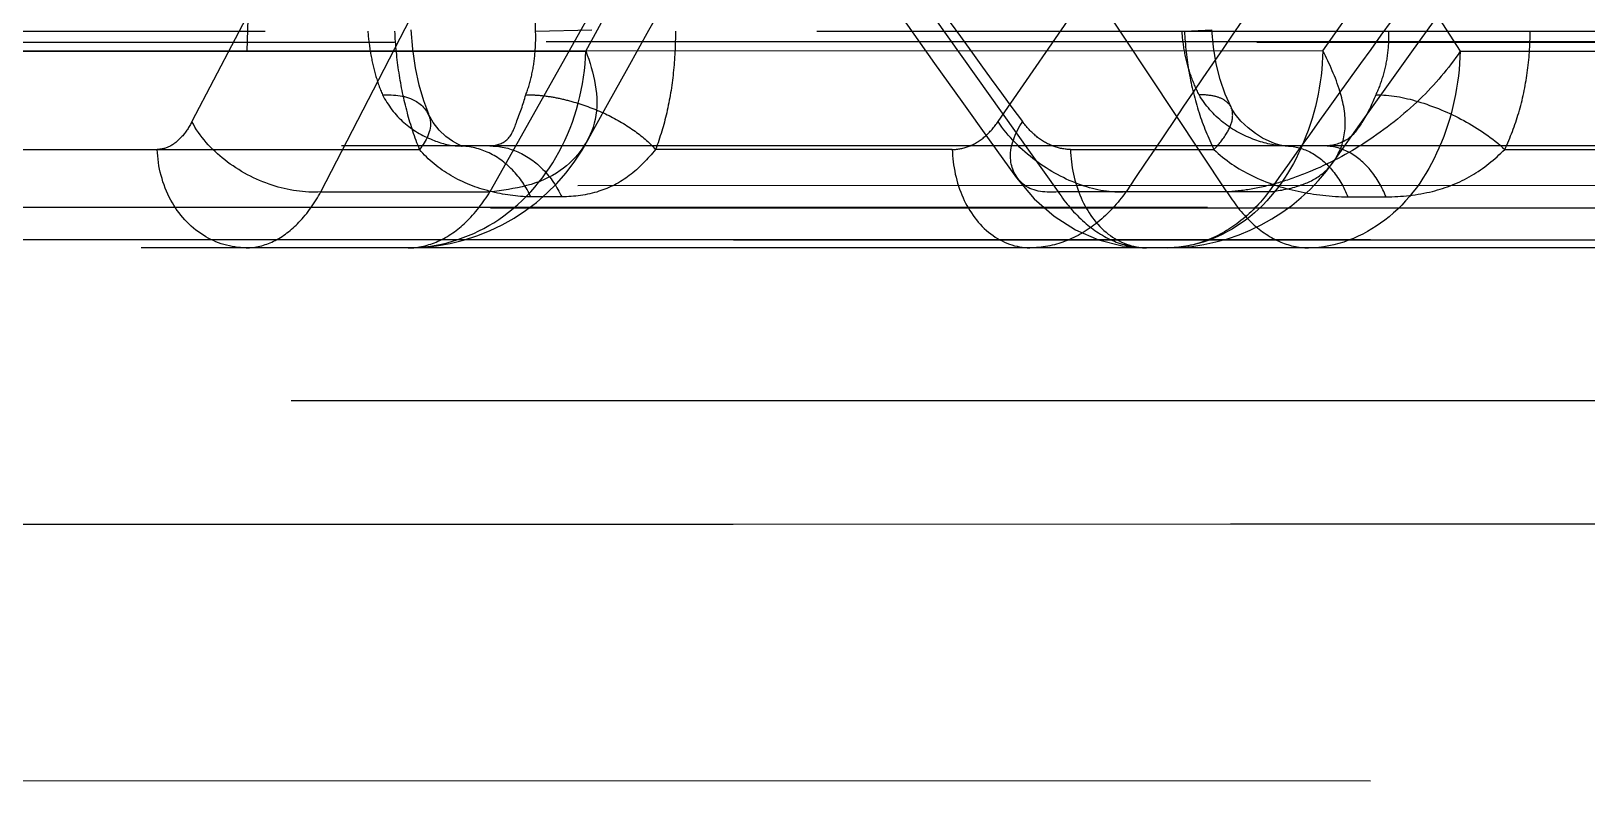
# Model space of a CAD drawing. Header units: millimetres. Extents: x 3819 to 4365, y -2661 to -1889.
# Drawn here: x 4167.185 to 4168.331, y -2173.023 to -2172.47 of the extents above; entities that cross this region are included whole.
import ezdxf

# ---------------------------------------------------------------- set-up
doc = ezdxf.new("R2010")
doc.units = ezdxf.units.MM
doc.header["$LTSCALE"] = 0.1
doc.linetypes.add('HIDDENX2', pattern=[19.05, 12.7, -6.35])
doc.layers.add('HIDDEN', color=8, linetype='HIDDENX2')

msp = doc.modelspace()

# ---------------------------------------------------------------- linework, layer by layer
at = {"layer": 'HIDDEN'}
for p, q in [((4167.3687, -2171.7242), (4167.3442, -2172.4848)), ((4167.5568, -2172.4701), (4167.5541, -2172.1161)), ((4167.5939, -2172.4848), (4167.6852, -2172.3175)), ((4168.1294, -2172.3175), (4168.2374, -2172.4848)), ((4168.2534, -2172.3175), (4168.1362, -2172.4847)), ((4167.3914, -2172.3693), (4167.3038, -2172.5366)), ((4167.8973, -2172.5366), (4168.0129, -2172.3693)), ((4167.3988, -2172.5884), (4167.4851, -2172.4211)), ((4167.6171, -2172.4211), (4167.5232, -2172.5884)), ((4167.8226, -2172.4211), (4167.9415, -2172.5884)), ((4168.0658, -2172.5884), (4167.9546, -2172.4211)), ((4148.7139, -2172.4701), (4170.6678, -2172.4701)), ((4148.9427, -2172.4702), (4169.3362, -2172.4702)), ((4167.5568, -2172.4701), (4167.5983, -2172.4691)), ((4168.0345, -2172.4701), (4168.0546, -2172.4691)), ((4195.5047, -2172.4781), (4148.4585, -2172.4781)), ((4150.9429, -2172.4782), (4187.1331, -2172.4782)), ((4166.9528, -2172.4848), (4167.5939, -2172.4848)), ((4167.3442, -2172.4848), (4167.107, -2172.4847)), ((4168.1362, -2172.4847), (4167.3443, -2172.4848)), ((4168.2374, -2172.4848), (4169.596, -2172.4848)), ((4170.5888, -2172.5546), (4148.6996, -2172.5546)), ((4166.6154, -2172.5572), (4167.4714, -2172.5572)), ((4167.8636, -2172.5572), (4167.6451, -2172.5572)), ((4167.9506, -2172.5572), (4168.0562, -2172.5572)), ((4168.2703, -2172.5572), (4169.9926, -2172.5572)), ((4163.778, -2172.5851), (4169.1732, -2172.5833)), ((4167.3988, -2172.5884), (4167.5232, -2172.5884)), ((4167.5761, -2172.5921), (4167.5533, -2172.5921)), ((4168.0967, -2172.5884), (4167.9415, -2172.5884)), ((4168.1548, -2172.5921), (4168.1829, -2172.5921)), ((4171.8615, -2172.5999), (4161.9889, -2172.5999)), ((4163.7135, -2172.6), (4171.8617, -2172.6001)), ((4171.9815, -2172.6236), (4161.9873, -2172.6236)), ((4161.9874, -2172.6236), (4171.9809, -2172.6236)), ((4170.4413, -2172.6296), (4166.6545, -2172.6296)), ((4181.9819, -2172.7421), (4161.9814, -2172.7421)), ((4167.3571, -2172.8332), (4166.7534, -2172.8332)), ((4167.5478, -2172.8332), (4167.3571, -2172.8332)), ((4167.6374, -2172.8332), (4167.5478, -2172.8332)), ((4167.7022, -2172.8331), (4167.6374, -2172.8332)), ((4168.0685, -2172.833), (4167.7022, -2172.8331)), ((4171.9815, -2173.0226), (4163.3776, -2173.0213))]:
    msp.add_line(p, q, dxfattribs=at)
for points in [[(4167.5946, -2172.5516), (4167.6097, -2172.5242), (4167.6249, -2172.4968), (4167.6402, -2172.4694), (4167.6557, -2172.442), (4167.6712, -2172.4146), (4167.687, -2172.3872)], [(4168.1442, -2172.5663), (4168.1637, -2172.5388), (4168.1834, -2172.5112), (4168.2031, -2172.4837), (4168.2231, -2172.4561), (4168.2431, -2172.4286), (4168.2633, -2172.401)], [(4167.7911, -2172.4096), (4167.8108, -2172.4377), (4167.8305, -2172.4658), (4167.8505, -2172.4939), (4167.8705, -2172.522), (4167.8906, -2172.55), (4167.9109, -2172.578)], [(4167.4781, -2172.5313), (4167.4745, -2172.5213), (4167.4712, -2172.5098), (4167.4685, -2172.4971), (4167.4665, -2172.4835), (4167.4653, -2172.4691)], [(4168.0688, -2172.5261), (4168.0645, -2172.5166), (4168.0608, -2172.5058), (4168.0579, -2172.4942), (4168.0558, -2172.4818), (4168.0546, -2172.4691)], [(4168.1088, -2172.5546), (4168.1079, -2172.5545), (4168.1063, -2172.5543), (4168.1039, -2172.5538), (4168.1007, -2172.5528), (4168.0968, -2172.5512), (4168.092, -2172.5488), (4168.0868, -2172.5455), (4168.0814, -2172.5413), (4168.0761, -2172.5364), (4168.0718, -2172.5313), (4168.0689, -2172.5265)], [(4167.5, -2172.5546), (4167.5022, -2172.5547), (4167.5028, -2172.5548), (4167.5019, -2172.5545), (4167.4995, -2172.5534), (4167.4956, -2172.5511), (4167.4908, -2172.5476), (4167.4858, -2172.5429), (4167.4813, -2172.5373), (4167.4783, -2172.5318)], [(4167.9109, -2172.578), (4167.9239, -2172.5935), (4167.9385, -2172.6063), (4167.9544, -2172.6164), (4167.9713, -2172.6237), (4167.9887, -2172.6281), (4168.0065, -2172.6296)]]:
    msp.add_lwpolyline(points, dxfattribs=at)
for centre, radius, start, end in [((4176.5457, -2166.1878), 10.7142, 215.23627, 216.33902), ((4178.0778, -2179.3365), 12.1355, 145.26042, 146.216), ((4178.3577, -2179.8537), 12.5728, 143.7601, 144.69962), ((4167.463, -2172.4796), 0.15, 270, 332.5775), ((4168.0218, -2172.4796), 0.15, 270, 324.9165)]:
    msp.add_arc(centre, radius, start, end, dxfattribs=at)
for points, knots in [([(4167.4333, -2172.4701), (4167.4337, -2172.4756), (4167.4351, -2172.4866), (4167.4386, -2172.5023), (4167.4421, -2172.5123), (4167.4441, -2172.517)], [0, 0, 0, 0, 0.344888, 0.680874, 1, 1, 1, 1]), ([(4167.4714, -2172.5572), (4167.4678, -2172.5484), (4167.4617, -2172.5298), (4167.4557, -2172.5006), (4167.4537, -2172.4804), (4167.4532, -2172.4701)], [0, 0, 0, 0, 0.318759, 0.654679, 1, 1, 1, 1]), ([(4167.5496, -2172.517), (4167.5514, -2172.5123), (4167.5543, -2172.5023), (4167.5567, -2172.4865), (4167.557, -2172.4756), (4167.5568, -2172.4701)], [0, 0, 0, 0, 0.318333, 0.652846, 1, 1, 1, 1]), ([(4167.6597, -2172.4701), (4167.6598, -2172.4803), (4167.6588, -2172.5005), (4167.654, -2172.5298), (4167.6485, -2172.5484), (4167.6451, -2172.5572)], [0, 0, 0, 0, 0.345864, 0.68154, 1, 1, 1, 1]), ([(4168.0453, -2172.517), (4168.0429, -2172.5123), (4168.0387, -2172.5024), (4168.0345, -2172.4866), (4168.0331, -2172.4757), (4168.0327, -2172.4701)], [0, 0, 0, 0, 0.323753, 0.658057, 1, 1, 1, 1]), ([(4168.0345, -2172.4701), (4168.035, -2172.4804), (4168.0372, -2172.5007), (4168.0445, -2172.53), (4168.0519, -2172.5485), (4168.0562, -2172.5572)], [0, 0, 0, 0, 0.341649, 0.676915, 1, 1, 1, 1]), ([(4168.1848, -2172.4701), (4168.1849, -2172.4756), (4168.1844, -2172.4866), (4168.1812, -2172.5024), (4168.1775, -2172.5123), (4168.1753, -2172.517)], [0, 0, 0, 0, 0.343412, 0.678144, 1, 1, 1, 1]), ([(4168.2703, -2172.5572), (4168.2744, -2172.5485), (4168.2814, -2172.53), (4168.2876, -2172.5007), (4168.289, -2172.4804), (4168.289, -2172.4701)], [0, 0, 0, 0, 0.32203, 0.656982, 1, 1, 1, 1]), ([(4167.463, -2172.6296), (4167.4849, -2172.6296), (4167.5311, -2172.6155), (4167.5803, -2172.5602), (4167.593, -2172.5104), (4167.5938, -2172.4847)], [0, 0, 0, 0, 0.307213, 0.638071, 1, 1, 1, 1]), ([(4167.5938, -2172.4847), (4167.5995, -2172.5007), (4167.6084, -2172.5345), (4167.5759, -2172.5805), (4167.5411, -2172.5865), (4167.5232, -2172.5884)], [0, 0, 0, 0, 0.338256, 0.640826, 1, 1, 1, 1]), ([(4168.1364, -2172.4846), (4168.1357, -2172.509), (4168.1257, -2172.5561), (4168.0854, -2172.6129), (4168.0421, -2172.6296), (4168.0218, -2172.6296)], [0, 0, 0, 0, 0.363349, 0.696932, 1, 1, 1, 1]), ([(4168.2375, -2172.4848), (4168.2368, -2172.5091), (4168.2272, -2172.5559), (4168.1882, -2172.6126), (4168.1458, -2172.6296), (4168.1259, -2172.6296)], [0, 0, 0, 0, 0.367069, 0.700881, 1, 1, 1, 1]), ([(4168.2375, -2172.4848), (4168.229, -2172.4977), (4168.2078, -2172.5223), (4168.1698, -2172.5524), (4168.1407, -2172.5679), (4168.1259, -2172.5739)], [0, 0, 0, 0, 0.319938, 0.668637, 1, 1, 1, 1]), ([(4168.1464, -2172.5628), (4168.1503, -2172.5562), (4168.1548, -2172.5394), (4168.1494, -2172.5121), (4168.1413, -2172.4942), (4168.1364, -2172.4846)], [0, 0, 0, 0, 0.282287, 0.605258, 1, 1, 1, 1]), ([(4167.4441, -2172.517), (4167.4526, -2172.5169), (4167.4679, -2172.5174), (4167.4839, -2172.5372), (4167.476, -2172.5512), (4167.4714, -2172.5572)], [0, 0, 0, 0, 0.389131, 0.653927, 1, 1, 1, 1]), ([(4167.4441, -2172.517), (4167.4481, -2172.5246), (4167.4584, -2172.5385), (4167.4789, -2172.5502), (4167.4934, -2172.5545), (4167.4999, -2172.5546)], [0, 0, 0, 0, 0.369949, 0.720987, 1, 1, 1, 1]), ([(4167.5232, -2172.5546), (4167.5276, -2172.5545), (4167.5376, -2172.5513), (4167.5435, -2172.5349), (4167.5477, -2172.524), (4167.5496, -2172.517)], [0, 0, 0, 0, 0.267772, 0.561721, 1, 1, 1, 1]), ([(4167.5496, -2172.517), (4167.5533, -2172.5169), (4167.5611, -2172.5173), (4167.5729, -2172.5191), (4167.5809, -2172.5211), (4167.5849, -2172.5223)], [0, 0, 0, 0, 0.311865, 0.646612, 1, 1, 1, 1]), ([(4168.0688, -2172.5261), (4168.0677, -2172.5241), (4168.0639, -2172.5202), (4168.0554, -2172.5174), (4168.0489, -2172.5169), (4168.0453, -2172.517)], [0, 0, 0, 0, 0.259662, 0.585232, 1, 1, 1, 1]), ([(4168.1086, -2172.5546), (4168.1011, -2172.5545), (4168.0848, -2172.5506), (4168.0619, -2172.5387), (4168.0499, -2172.5247), (4168.0453, -2172.517)], [0, 0, 0, 0, 0.297639, 0.64487, 1, 1, 1, 1]), ([(4168.1753, -2172.517), (4168.1726, -2172.5241), (4168.1667, -2172.5359), (4168.155, -2172.5519), (4168.1429, -2172.5546), (4168.1372, -2172.5546)], [0, 0, 0, 0, 0.401586, 0.699041, 1, 1, 1, 1]), ([(4168.1753, -2172.517), (4168.1857, -2172.5168), (4168.2084, -2172.5213), (4168.2407, -2172.5349), (4168.2613, -2172.5488), (4168.2703, -2172.5572)], [0, 0, 0, 0, 0.2989, 0.64739, 1, 1, 1, 1]), ([(4167.5849, -2172.5223), (4167.5929, -2172.5246), (4167.6082, -2172.5303), (4167.6286, -2172.542), (4167.6404, -2172.5518), (4167.6451, -2172.5572)], [0, 0, 0, 0, 0.352958, 0.695575, 1, 1, 1, 1]), ([(4168.0562, -2172.5572), (4168.0597, -2172.5536), (4168.0653, -2172.5467), (4168.0705, -2172.5359), (4168.07, -2172.5287), (4168.0688, -2172.5261)], [0, 0, 0, 0, 0.425479, 0.754852, 1, 1, 1, 1]), ([(4167.3038, -2172.5366), (4167.3018, -2172.5406), (4167.2974, -2172.5475), (4167.2886, -2172.5552), (4167.2815, -2172.5572), (4167.2783, -2172.5572)], [0, 0, 0, 0, 0.390354, 0.716941, 1, 1, 1, 1]), ([(4167.3988, -2172.5884), (4167.3868, -2172.5893), (4167.3611, -2172.5851), (4167.3274, -2172.5673), (4167.3094, -2172.5477), (4167.3038, -2172.5366)], [0, 0, 0, 0, 0.320141, 0.670735, 1, 1, 1, 1]), ([(4167.8636, -2172.5572), (4167.8678, -2172.5572), (4167.8766, -2172.5554), (4167.8883, -2172.5479), (4167.8946, -2172.5407), (4167.8973, -2172.5366)], [0, 0, 0, 0, 0.308477, 0.637713, 1, 1, 1, 1]), ([(4167.9914, -2172.5884), (4167.9805, -2172.5893), (4167.9562, -2172.5846), (4167.9235, -2172.5666), (4167.9045, -2172.5477), (4167.8973, -2172.5366)], [0, 0, 0, 0, 0.297344, 0.64225, 1, 1, 1, 1]), ([(4167.9415, -2172.5884), (4167.9331, -2172.5891), (4167.9156, -2172.588), (4167.9021, -2172.5621), (4167.9101, -2172.5452), (4167.9152, -2172.5366)], [0, 0, 0, 0, 0.33339, 0.605782, 1, 1, 1, 1]), ([(4167.9506, -2172.5572), (4167.9463, -2172.5572), (4167.9372, -2172.5554), (4167.9249, -2172.548), (4167.9182, -2172.5407), (4167.9152, -2172.5366)], [0, 0, 0, 0, 0.308552, 0.638575, 1, 1, 1, 1]), ([(4167.3436, -2172.6296), (4167.3327, -2172.6296), (4167.3096, -2172.6225), (4167.2851, -2172.5949), (4167.2787, -2172.57), (4167.2783, -2172.5572)], [0, 0, 0, 0, 0.306295, 0.637604, 1, 1, 1, 1]), ([(4167.5533, -2172.5921), (4167.5432, -2172.5919), (4167.5227, -2172.5892), (4167.494, -2172.5779), (4167.4777, -2172.5649), (4167.4714, -2172.5572)], [0, 0, 0, 0, 0.332847, 0.670493, 1, 1, 1, 1]), ([(4167.5533, -2172.5921), (4167.5499, -2172.5848), (4167.541, -2172.5716), (4167.5222, -2172.5579), (4167.5072, -2172.5546), (4167.5, -2172.5546)], [0, 0, 0, 0, 0.351319, 0.681437, 1, 1, 1, 1]), ([(4167.523, -2172.5546), (4167.5301, -2172.5546), (4167.5449, -2172.5578), (4167.5637, -2172.5714), (4167.5726, -2172.5847), (4167.5761, -2172.5921)], [0, 0, 0, 0, 0.311736, 0.641355, 1, 1, 1, 1]), ([(4167.6451, -2172.5572), (4167.6393, -2172.5642), (4167.6273, -2172.5772), (4167.6031, -2172.5898), (4167.5853, -2172.5919), (4167.5761, -2172.5921)], [0, 0, 0, 0, 0.340965, 0.655111, 1, 1, 1, 1]), ([(4167.8636, -2172.5572), (4167.8639, -2172.5693), (4167.8689, -2172.5928), (4167.8889, -2172.6212), (4167.9106, -2172.6296), (4167.9207, -2172.6296)], [0, 0, 0, 0, 0.363049, 0.697021, 1, 1, 1, 1]), ([(4167.9506, -2172.5572), (4167.9509, -2172.5693), (4167.9558, -2172.5927), (4167.9753, -2172.6211), (4167.9966, -2172.6296), (4168.0065, -2172.6296)], [0, 0, 0, 0, 0.365853, 0.700112, 1, 1, 1, 1]), ([(4168.0562, -2172.5572), (4168.0642, -2172.5651), (4168.0841, -2172.5782), (4168.1182, -2172.5893), (4168.1425, -2172.5919), (4168.1548, -2172.5921)], [0, 0, 0, 0, 0.316708, 0.654205, 1, 1, 1, 1]), ([(4168.0967, -2172.5884), (4168.104, -2172.5876), (4168.1173, -2172.5853), (4168.1353, -2172.5772), (4168.1435, -2172.5679), (4168.1464, -2172.5628)], [0, 0, 0, 0, 0.382133, 0.69703, 1, 1, 1, 1]), ([(4168.1087, -2172.5546), (4168.1149, -2172.5546), (4168.1281, -2172.558), (4168.1444, -2172.5719), (4168.1519, -2172.5848), (4168.1548, -2172.5921)], [0, 0, 0, 0, 0.297007, 0.625128, 1, 1, 1, 1]), ([(4168.1829, -2172.5921), (4168.18, -2172.585), (4168.1727, -2172.5721), (4168.1567, -2172.5581), (4168.1434, -2172.5546), (4168.1371, -2172.5546)], [0, 0, 0, 0, 0.368858, 0.69775, 1, 1, 1, 1]), ([(4168.1829, -2172.5921), (4168.1944, -2172.5919), (4168.2162, -2172.5898), (4168.2467, -2172.5778), (4168.2629, -2172.5645), (4168.2703, -2172.5572)], [0, 0, 0, 0, 0.356165, 0.676439, 1, 1, 1, 1]), ([(4168.1259, -2172.5739), (4168.1191, -2172.5767), (4168.1055, -2172.5816), (4168.0854, -2172.5865), (4168.0722, -2172.5881), (4168.0658, -2172.5884)], [0, 0, 0, 0, 0.35832, 0.693698, 1, 1, 1, 1]), ([(4167.3436, -2172.6296), (4167.3505, -2172.6296), (4167.3653, -2172.6258), (4167.3845, -2172.6106), (4167.3943, -2172.5964), (4167.3988, -2172.5884)], [0, 0, 0, 0, 0.288974, 0.614602, 1, 1, 1, 1]), ([(4167.463, -2172.6296), (4167.4705, -2172.6296), (4167.4864, -2172.6259), (4167.5072, -2172.6108), (4167.5182, -2172.5965), (4167.5232, -2172.5884)], [0, 0, 0, 0, 0.295358, 0.622842, 1, 1, 1, 1]), ([(4167.9914, -2172.5884), (4167.9855, -2172.5967), (4167.9723, -2172.6113), (4167.9477, -2172.6261), (4167.9295, -2172.6296), (4167.9207, -2172.6296)], [0, 0, 0, 0, 0.361187, 0.68941, 1, 1, 1, 1]), ([(4167.9415, -2172.5884), (4167.947, -2172.5966), (4167.9591, -2172.611), (4167.9816, -2172.6259), (4167.9985, -2172.6296), (4168.0065, -2172.6296)], [0, 0, 0, 0, 0.370816, 0.698281, 1, 1, 1, 1]), ([(4168.0967, -2172.5884), (4168.0903, -2172.5967), (4168.0761, -2172.6114), (4168.0501, -2172.6261), (4168.031, -2172.6296), (4168.0218, -2172.6296)], [0, 0, 0, 0, 0.356813, 0.68664, 1, 1, 1, 1]), ([(4168.0658, -2172.5884), (4168.0708, -2172.5965), (4168.0818, -2172.6108), (4168.1026, -2172.6259), (4168.1185, -2172.6296), (4168.1259, -2172.6296)], [0, 0, 0, 0, 0.37724, 0.704717, 1, 1, 1, 1]), ([(4170.996, -2172.8358), (4170.7515, -2172.8357), (4170.2628, -2172.8349), (4169.5302, -2172.8335), (4168.7988, -2172.8329), (4168.3117, -2172.833), (4168.0685, -2172.833)], [0, 0, 0, 0, 0.250532, 0.500868, 0.750713, 1, 1, 1, 1])]:
    msp.add_open_spline(points, degree=3, knots=knots, dxfattribs=at)

doc.saveas('drawing.dxf')
